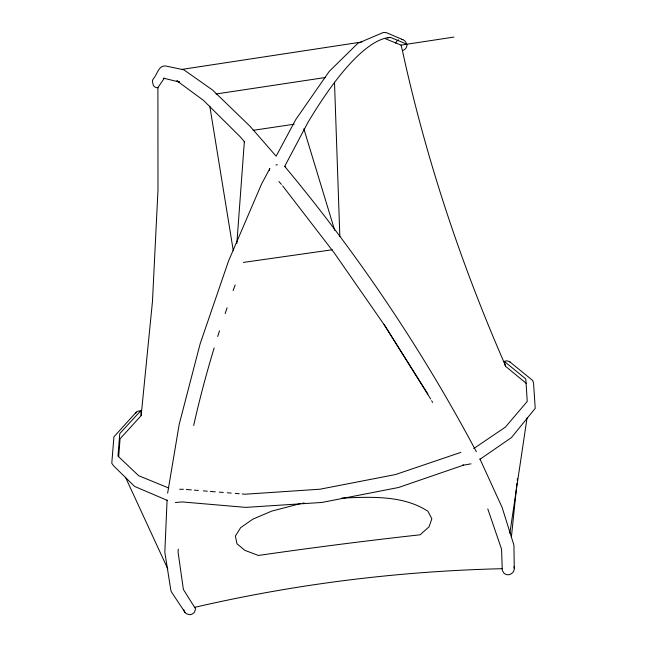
<?xml version="1.0" encoding="UTF-8"?>
<svg xmlns="http://www.w3.org/2000/svg" width="647" height="647" viewBox="0 0 647 647"><rect width="100%" height="100%" fill="white"/><g stroke="black" fill="none" stroke-linecap="round" stroke-linejoin="round"><path stroke-width="0.97" d="M167.08 500.115L164.831 552.352L170.857 590.282L171.35 591.827L185.163 612.62M178.257 549.157L178.087 552.166L183.384 589.474L195.572 608.867L194.593 611.876A5.726 5.346 -49.3 0 1 190.808 614.529L189.256 614.65L186.336 613.663A6.802 6.357 -49.1 0 1 183.797 609.789M236.859 243.393L244.356 141.588M118.676 456.693L120.059 438.82L141.151 415.633L152.474 301.373L157.981 190.089L157.908 87.58M511.348 537.487L516.937 483.349M517.244 480.341L517.454 478.343M509.836 533.298L527.054 417.913M167.638 493.176L179.203 424.295L200.166 343.735L228.561 260.927L261.606 183.918L269.823 168.56L269.435 169.724M269.54 168.576L269.516 170.266M135.627 413.352L137.067 411.395L140.852 410.651L141.151 415.633M164.322 78.174L157.803 87.733L156.954 87.717A5.297 5.119 47.7 0 1 153.323 85.461L152.377 81.19A6.3 6.082 47.8 0 1 153.598 78.457C157.237 74.51 158.572 65.226 165.535 65.97L183.845 69.819L212.548 90.022L250.106 126.343L276.156 156.21L295.784 119.533L329.242 71.388L357.831 43.325L383.428 32.439L386.477 32.682L402.814 39.661A6.397 6.049 -68.3 0 1 406.073 42.637L406.551 44.077L390.505 37.38L387.634 37.947M140.852 410.651L119.776 433.595L117.997 456.095L138.62 475.682L168.73 488.032M136.177 412.26L113.912 436.838L111.785 463.309L113.549 465.767L134.552 486.398L167.371 500.422M479.961 459.289L511.421 437.607L535.215 408.354L533.557 383.153L532.716 380.501L509.561 361.633L506.997 360.791L504.272 361.358L505.558 366.291L526.399 383.477M473.725 448.573L505.404 427.109L527.24 401.439L525.801 378.924L504.272 361.358M460.874 452.366L395.471 474.558L320.022 489.205L245.221 494.211L242.229 493.968M385.669 38.877L401.035 45.112L402.402 50.531L403.348 50.264A5.928 5.629 -10 0 0 406.89 44.222M300.321 503.641L271.659 511.146L252.969 519.088L240.676 527.62L235.371 536.056L236.98 543.803L244.954 550.387L258.379 555.458A251.036 12.592 -7.4 0 1 420.105 534.81L429.034 526.82L431.848 518.789L427.926 511.259C402.838 494.898 370.262 496.92 341.551 498.109M302.254 503.301L304.187 502.962M471.032 463.842L462.443 465.314L463.6 465.12L398.576 487.482L321.826 502.46L245.698 507.385L182.203 501.935L175.386 502.509M181.427 69.48L361.843 41.998M401.035 45.112L453.895 37.081M215.969 94.009L325.336 77.511M275.937 164.977L277.361 164.767M253.098 130.322L294.094 124.224M243.361 262.423L332.275 249.766M179.623 489.286L183.416 489.269M186.401 489.504L191.375 489.9M194.359 490.143L198.338 490.458M203.328 490.863L207.315 491.178M210.307 491.421L215.297 491.817M219.284 492.132L223.28 492.456M227.267 492.771L231.254 493.095M235.249 493.41L239.236 493.734M401.375 39.346L402.814 39.661M163.424 78.15L179.615 82.104L176.857 80.77L203.481 100.382L240.102 136.671L244.695 142.016M509.561 361.633L510.475 362.546M278.906 181.508L281.364 184.363M282.593 185.794L334.2 252.84L384.1 324.64L430.667 398.973M284.963 166.311L285.659 167.306M384.075 324.406L427.829 393.966M431.646 400.728L432.625 402.474M476.37 451.727C422.515 350.391 358.212 254.481 284.688 166.384L307.794 122.687A305.352 75.384 -70.9 0 1 390.505 37.38M487.789 508.93L501.571 549.23L502.282 570.387L503.94 573.121A5.783 5.524 26.9 0 0 508.324 574.779L509.909 574.504L512.602 572.789A6.874 6.567 26.6 0 0 514.26 568.325L513.936 545.219L502.145 507.499L479.904 458.909M125.478 477.243L167.783 568.899M505.558 366.291L503.269 360.541A2273.817 1697.259 20 0 1 402.402 50.531M303.855 128.826L334.685 230.275M514.001 566.732L514.26 568.325M209.798 106.165L233.268 250.607M334.499 82.209L339.845 236.527M395.697 43.163A5.378 5.087 -68.3 0 1 398.52 39.888M194.529 607.387A2830.754 2053.966 73.1 0 1 502.088 568.697M193.679 425.508A300.798 74.146 -70.9 0 1 214.173 347.9M217.683 336.513A300.798 74.146 -70.9 0 1 219.503 330.787M225.156 313.536A300.798 74.146 -70.9 0 1 227.105 307.786M233.13 290.592A300.798 74.146 -70.9 0 1 235.185 284.898"/></g></svg>
